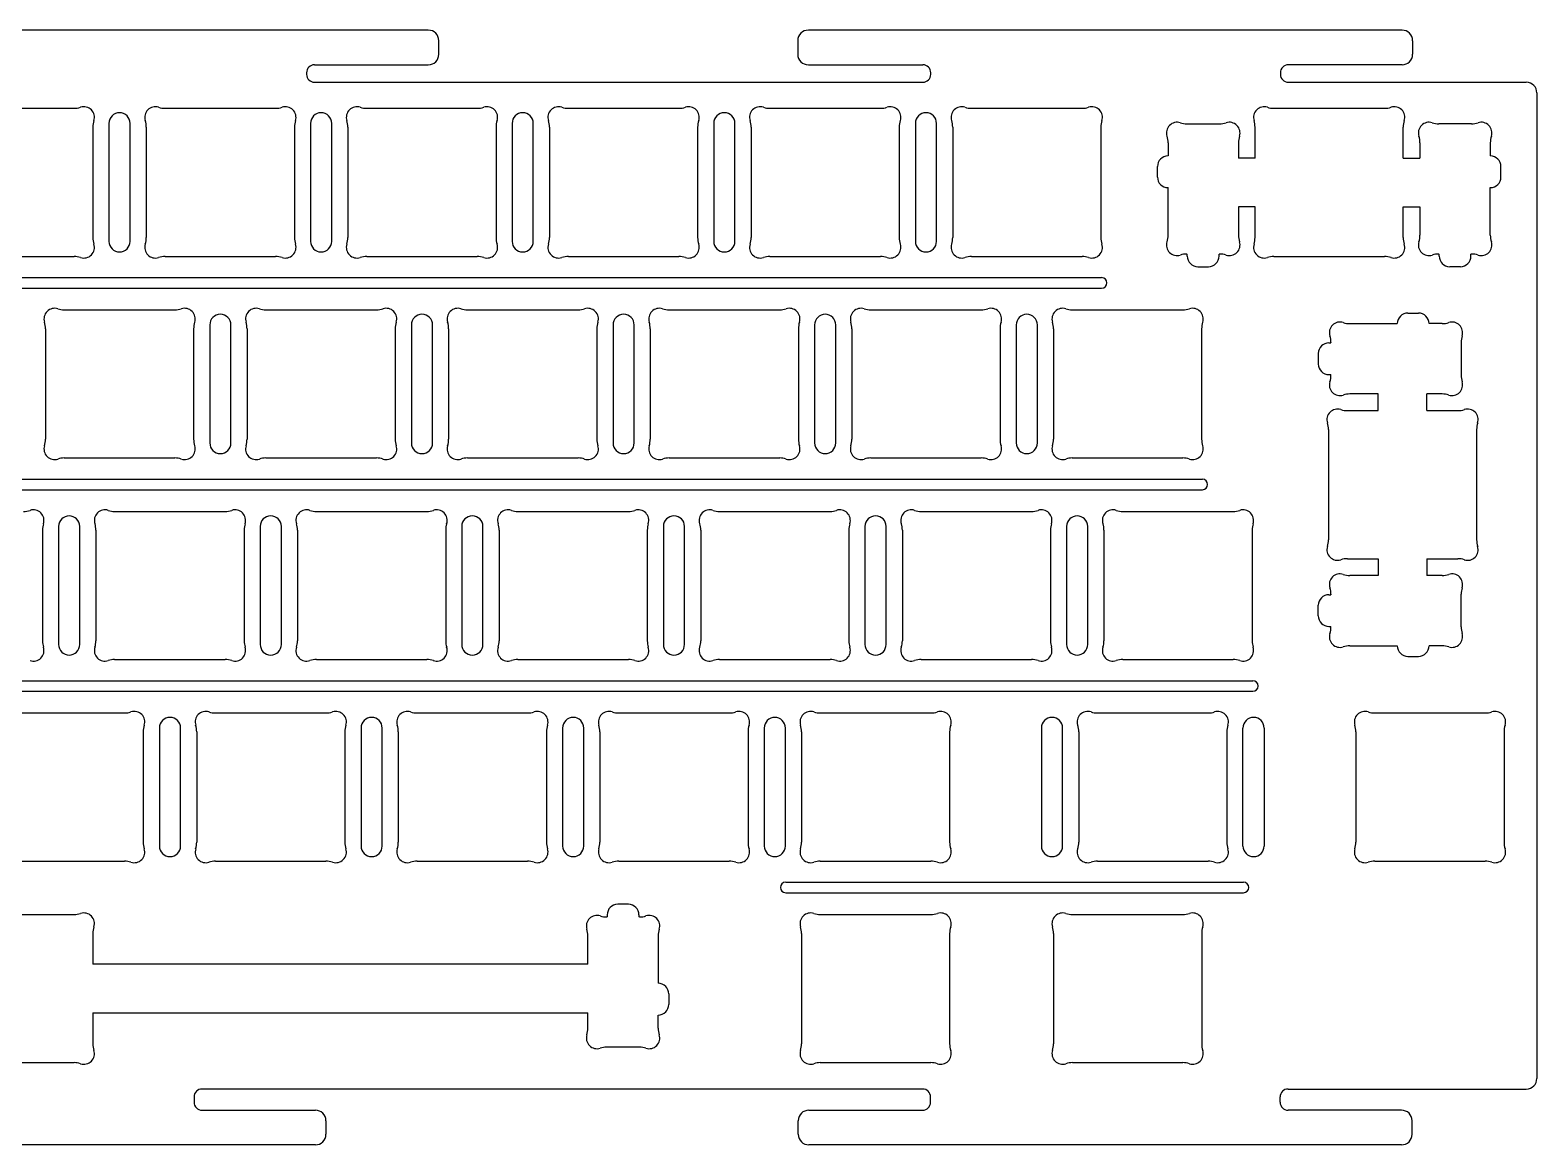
# Model space of a CAD drawing. Header units: millimetres. Extents: x 1875 to 2162, y 1940 to 2045.
# Drawn here: x 2019.7 to 2162.1, y 1939.7 to 2045 of the extents above; entities that cross this region are included whole.
import ezdxf

# ---------------------------------------------------------------- set-up
doc = ezdxf.new("R2010")
doc.units = ezdxf.units.MM

msp = doc.modelspace()

# ---------------------------------------------------------------- linework, layer by layer
for p, q in [((2057.31, 2045.02), (2001.28, 2045.02)), ((2149.33, 2045.02), (2093.23, 2045.02)), ((2058.31, 2042.74), (2058.31, 2044.02)), ((2092.23, 2044.02), (2092.23, 2042.74)), ((2150.33, 2044.02), (2150.33, 2042.74)), ((2046.56, 2041.74), (2057.31, 2041.74)), ((2093.23, 2041.74), (2104.05, 2041.74)), ((2149.33, 2041.74), (2138.58, 2041.74)), ((2045.81, 2040.99), (2045.81, 2040.84)), ((2104.8, 2040.84), (2104.8, 2040.99)), ((2137.83, 2040.99), (2137.83, 2040.84)), ((2046.56, 2040.09), (2104.05, 2040.09)), ((2138.58, 2040.09), (2161.07, 2040.09)), ((2162.07, 2039.09), (2162.07, 1945.94)), ((2013.4, 2037.63), (2023.84, 2037.63)), ((2032.45, 2037.63), (2042.89, 2037.63)), ((2051.5, 2037.63), (2061.94, 2037.63)), ((2070.55, 2037.63), (2080.99, 2037.63)), ((2089.6, 2037.63), (2100.04, 2037.63)), ((2108.65, 2037.63), (2119.09, 2037.63)), ((2137.22, 2037.63), (2147.67, 2037.63)), ((2027.14, 2036.21), (2027.14, 2025.05)), ((2029.14, 2025.05), (2029.14, 2036.21)), ((2046.19, 2036.21), (2046.19, 2025.05)), ((2048.19, 2025.05), (2048.19, 2036.21)), ((2065.24, 2036.21), (2065.24, 2025.05)), ((2067.24, 2025.05), (2067.24, 2036.21)), ((2084.29, 2036.21), (2084.29, 2025.05)), ((2086.29, 2025.05), (2086.29, 2036.21)), ((2103.34, 2036.21), (2103.34, 2025.05)), ((2105.34, 2025.05), (2105.34, 2036.21)), ((2129, 2036.16), (2132.09, 2036.16)), ((2155.89, 2036.16), (2152.8, 2036.16)), ((2025.62, 2035.85), (2025.62, 2025.41)), ((2030.67, 2035.85), (2030.67, 2025.41)), ((2044.67, 2035.85), (2044.67, 2025.41)), ((2049.72, 2035.85), (2049.72, 2025.41)), ((2063.72, 2035.85), (2063.72, 2025.41)), ((2068.77, 2035.85), (2068.77, 2025.41)), ((2082.77, 2035.85), (2082.77, 2025.41)), ((2087.82, 2035.85), (2087.82, 2025.41)), ((2101.82, 2035.85), (2101.82, 2025.41)), ((2106.87, 2035.85), (2106.87, 2025.41)), ((2120.87, 2035.85), (2120.87, 2025.41)), ((2135.44, 2032.93), (2135.44, 2035.85)), ((2149.44, 2032.93), (2149.44, 2035.85)), ((2127.22, 2034.38), (2127.22, 2033.13)), ((2133.87, 2034.38), (2133.87, 2032.93)), ((2151.02, 2034.38), (2151.02, 2032.93)), ((2157.67, 2034.38), (2157.67, 2033.13)), ((2126.22, 2031.13), (2126.22, 2032.13)), ((2135.44, 2032.93), (2133.87, 2032.93)), ((2149.44, 2032.93), (2151.02, 2032.93)), ((2158.67, 2031.13), (2158.67, 2032.13)), ((2127.22, 2025.64), (2127.22, 2030.13)), ((2157.67, 2025.64), (2157.67, 2030.13)), ((2135.44, 2028.33), (2133.87, 2028.33)), ((2133.87, 2028.33), (2133.87, 2025.64)), ((2135.44, 2025.41), (2135.44, 2028.33)), ((2149.44, 2025.41), (2149.44, 2028.33)), ((2149.44, 2028.33), (2151.02, 2028.33)), ((2151.02, 2028.33), (2151.02, 2025.64)), ((2013.4, 2023.63), (2023.84, 2023.63)), ((2032.45, 2023.63), (2042.89, 2023.63)), ((2051.5, 2023.63), (2061.94, 2023.63)), ((2070.55, 2023.63), (2080.99, 2023.63)), ((2089.6, 2023.63), (2100.04, 2023.63)), ((2108.65, 2023.63), (2119.09, 2023.63)), ((2129, 2023.86), (2129.04, 2023.86)), ((2129.04, 2023.66), (2129.04, 2023.86)), ((2132.09, 2023.86), (2132.04, 2023.86)), ((2132.04, 2023.66), (2132.04, 2023.86)), ((2137.22, 2023.63), (2147.67, 2023.63)), ((2152.8, 2023.86), (2152.84, 2023.86)), ((2152.84, 2023.66), (2152.84, 2023.86)), ((2155.84, 2023.66), (2155.84, 2023.86)), ((2155.89, 2023.86), (2155.84, 2023.86)), ((2130.04, 2022.66), (2131.04, 2022.66)), ((2154.84, 2022.66), (2153.84, 2022.66)), ((1897.94, 2021.63), (2120.94, 2021.63)), ((1897.94, 2020.63), (2120.94, 2020.63)), ((2022.92, 2018.58), (2033.36, 2018.58)), ((2041.97, 2018.58), (2052.42, 2018.58)), ((2061.02, 2018.58), (2071.47, 2018.58)), ((2080.07, 2018.58), (2090.52, 2018.58)), ((2099.12, 2018.58), (2109.57, 2018.58)), ((2118.17, 2018.58), (2128.62, 2018.58)), ((2149.88, 2018.28), (2150.88, 2018.28)), ((2021.14, 2016.8), (2021.14, 2006.36)), ((2035.14, 2016.8), (2035.14, 2006.36)), ((2036.67, 2017.16), (2036.67, 2006)), ((2038.67, 2006), (2038.67, 2017.16)), ((2040.19, 2016.8), (2040.19, 2006.36)), ((2054.19, 2016.8), (2054.19, 2006.36)), ((2055.72, 2017.16), (2055.72, 2006)), ((2057.72, 2006), (2057.72, 2017.16)), ((2059.24, 2016.8), (2059.24, 2006.36)), ((2073.24, 2016.8), (2073.24, 2006.36)), ((2074.77, 2017.16), (2074.77, 2006)), ((2076.77, 2006), (2076.77, 2017.16)), ((2078.29, 2016.8), (2078.29, 2006.36)), ((2092.29, 2016.8), (2092.29, 2006.36)), ((2093.82, 2017.16), (2093.82, 2006)), ((2095.82, 2006), (2095.82, 2017.16)), ((2097.34, 2016.8), (2097.34, 2006.36)), ((2111.34, 2016.8), (2111.34, 2006.36)), ((2112.87, 2017.16), (2112.87, 2006)), ((2114.87, 2006), (2114.87, 2017.16)), ((2116.39, 2016.8), (2116.39, 2006.36)), ((2130.39, 2016.8), (2130.39, 2006.36)), ((2144.39, 2017.28), (2148.88, 2017.28)), ((2153.13, 2017.28), (2151.88, 2017.28)), ((2142.41, 2015.46), (2142.61, 2015.46)), ((2142.61, 2015.5), (2142.61, 2015.46)), ((2154.91, 2015.5), (2154.91, 2012.41)), ((2141.41, 2014.46), (2141.41, 2013.46)), ((2142.41, 2012.46), (2142.61, 2012.46)), ((2142.61, 2012.41), (2142.61, 2012.46)), ((2147.08, 2010.63), (2144.39, 2010.63)), ((2147.08, 2009.06), (2147.08, 2010.63)), ((2153.13, 2010.63), (2151.68, 2010.63)), ((2151.68, 2009.06), (2151.68, 2010.63)), ((2144.16, 2009.06), (2147.08, 2009.06)), ((2151.68, 2009.06), (2154.6, 2009.06)), ((2142.38, 2007.28), (2142.38, 1996.83)), ((2156.38, 2007.28), (2156.38, 1996.83)), ((2022.92, 2004.58), (2033.36, 2004.58)), ((2041.97, 2004.58), (2052.42, 2004.58)), ((2061.02, 2004.58), (2071.47, 2004.58)), ((2080.07, 2004.58), (2090.52, 2004.58)), ((2099.12, 2004.58), (2109.57, 2004.58)), ((2118.17, 2004.58), (2128.62, 2004.58)), ((1907.46, 2002.58), (2130.46, 2002.58)), ((1907.46, 2001.58), (2130.46, 2001.58)), ((2027.68, 1999.53), (2038.13, 1999.53)), ((2046.74, 1999.53), (2057.18, 1999.53)), ((2065.79, 1999.53), (2076.23, 1999.53)), ((2084.84, 1999.53), (2095.28, 1999.53)), ((2103.89, 1999.53), (2114.33, 1999.53)), ((2122.94, 1999.53), (2133.38, 1999.53)), ((2020.86, 1997.75), (2020.86, 1987.31)), ((2022.38, 1998.11), (2022.38, 1986.95)), ((2024.38, 1986.95), (2024.38, 1998.11)), ((2025.91, 1997.75), (2025.91, 1987.31)), ((2039.91, 1997.75), (2039.91, 1987.31)), ((2041.43, 1998.11), (2041.43, 1986.95)), ((2043.43, 1986.95), (2043.43, 1998.11)), ((2044.96, 1997.75), (2044.96, 1987.31)), ((2058.96, 1997.75), (2058.96, 1987.31)), ((2060.48, 1998.11), (2060.48, 1986.95)), ((2062.48, 1986.95), (2062.48, 1998.11)), ((2064.01, 1997.75), (2064.01, 1987.31)), ((2078.01, 1997.75), (2078.01, 1987.31)), ((2079.53, 1998.11), (2079.53, 1986.95)), ((2081.53, 1986.95), (2081.53, 1998.11)), ((2083.06, 1997.75), (2083.06, 1987.31)), ((2097.06, 1997.75), (2097.06, 1987.31)), ((2098.58, 1998.11), (2098.58, 1986.95)), ((2100.58, 1986.95), (2100.58, 1998.11)), ((2102.11, 1997.75), (2102.11, 1987.31)), ((2116.11, 1997.75), (2116.11, 1987.31)), ((2117.63, 1998.11), (2117.63, 1986.95)), ((2119.63, 1986.95), (2119.63, 1998.11)), ((2121.16, 1997.75), (2121.16, 1987.31)), ((2135.16, 1997.75), (2135.16, 1987.31)), ((2144.16, 1995.06), (2147.08, 1995.06)), ((2147.08, 1995.06), (2147.08, 1993.48)), ((2151.68, 1995.06), (2154.6, 1995.06)), ((2151.68, 1995.06), (2151.68, 1993.48)), ((2147.08, 1993.48), (2144.39, 1993.48)), ((2153.13, 1993.48), (2151.68, 1993.48)), ((2141.41, 1989.66), (2141.41, 1990.66)), ((2142.41, 1991.66), (2142.61, 1991.66)), ((2142.61, 1991.7), (2142.61, 1991.66)), ((2154.91, 1988.61), (2154.91, 1991.7)), ((2142.41, 1988.66), (2142.61, 1988.66)), ((2142.61, 1988.61), (2142.61, 1988.66)), ((2144.39, 1986.83), (2148.88, 1986.83)), ((2153.13, 1986.83), (2151.88, 1986.83)), ((2027.68, 1985.53), (2038.13, 1985.53)), ((2046.74, 1985.53), (2057.18, 1985.53)), ((2065.79, 1985.53), (2076.23, 1985.53)), ((2084.84, 1985.53), (2095.28, 1985.53)), ((2103.89, 1985.53), (2114.33, 1985.53)), ((2122.94, 1985.53), (2133.38, 1985.53)), ((2149.88, 1985.83), (2150.88, 1985.83)), ((1912.23, 1983.53), (2135.23, 1983.53)), ((1912.23, 1982.53), (2135.23, 1982.53)), ((2018.16, 1980.48), (2028.6, 1980.48)), ((2037.21, 1980.48), (2047.65, 1980.48)), ((2056.26, 1980.48), (2066.7, 1980.48)), ((2075.31, 1980.48), (2085.75, 1980.48)), ((2094.36, 1980.48), (2104.8, 1980.48)), ((2120.56, 1980.48), (2131, 1980.48)), ((2146.75, 1980.48), (2157.19, 1980.48)), ((2031.91, 1979.06), (2031.91, 1967.9)), ((2033.91, 1967.9), (2033.91, 1979.06)), ((2050.96, 1979.06), (2050.96, 1967.9)), ((2052.96, 1967.9), (2052.96, 1979.06)), ((2070.01, 1979.06), (2070.01, 1967.9)), ((2072.01, 1967.9), (2072.01, 1979.06)), ((2089.06, 1979.06), (2089.06, 1967.9)), ((2091.06, 1967.9), (2091.06, 1979.06)), ((2115.25, 1979.06), (2115.25, 1967.9)), ((2117.25, 1967.9), (2117.25, 1979.06)), ((2134.3, 1967.9), (2134.3, 1979.06)), ((2136.3, 1979.06), (2136.3, 1967.9)), ((2030.38, 1978.7), (2030.38, 1968.26)), ((2035.43, 1978.7), (2035.43, 1968.26)), ((2049.43, 1978.7), (2049.43, 1968.26)), ((2054.48, 1978.7), (2054.48, 1968.26)), ((2068.48, 1978.7), (2068.48, 1968.26)), ((2073.53, 1978.7), (2073.53, 1968.26)), ((2087.53, 1978.7), (2087.53, 1968.26)), ((2092.58, 1978.7), (2092.58, 1968.26)), ((2106.58, 1978.7), (2106.58, 1968.26)), ((2118.78, 1978.7), (2118.78, 1968.26)), ((2132.78, 1978.7), (2132.78, 1968.26)), ((2144.97, 1978.7), (2144.97, 1968.26)), ((2158.97, 1978.7), (2158.97, 1968.26)), ((2018.16, 1966.48), (2028.6, 1966.48)), ((2037.21, 1966.48), (2047.65, 1966.48)), ((2056.26, 1966.48), (2066.7, 1966.48)), ((2075.31, 1966.48), (2085.75, 1966.48)), ((2094.36, 1966.48), (2104.8, 1966.48)), ((2120.56, 1966.48), (2131, 1966.48)), ((2146.75, 1966.48), (2157.19, 1966.48)), ((2091.09, 1964.49), (2134.35, 1964.49)), ((2091.09, 1963.49), (2134.35, 1963.49)), ((2076.22, 1962.4), (2075.22, 1962.4)), ((2013.4, 1961.43), (2023.84, 1961.43)), ((2074.17, 1961.2), (2074.22, 1961.2)), ((2074.22, 1961.4), (2074.22, 1961.2)), ((2077.22, 1961.4), (2077.22, 1961.2)), ((2077.27, 1961.2), (2077.22, 1961.2)), ((2094.36, 1961.43), (2104.8, 1961.43)), ((2118.18, 1961.43), (2128.62, 1961.43)), ((2025.62, 1959.65), (2025.62, 1956.73)), ((2072.39, 1956.73), (2072.39, 1959.42)), ((2079.04, 1959.42), (2079.04, 1954.93)), ((2092.58, 1959.65), (2092.58, 1949.21)), ((2106.58, 1959.65), (2106.58, 1949.21)), ((2116.4, 1959.65), (2116.4, 1949.21)), ((2130.4, 1959.65), (2130.4, 1949.21)), ((2080.04, 1953.93), (2080.04, 1952.93)), ((2025.62, 1952.13), (2025.62, 1949.21)), ((2072.39, 1950.68), (2072.39, 1952.13)), ((2079.04, 1950.68), (2079.04, 1951.93)), ((2077.27, 1948.9), (2074.17, 1948.9)), ((2013.4, 1947.43), (2023.84, 1947.43)), ((2094.36, 1947.43), (2104.8, 1947.43)), ((2118.18, 1947.43), (2128.62, 1947.43)), ((2104.03, 1944.94), (2035.93, 1944.94)), ((2138.56, 1944.94), (2161.07, 1944.94)), ((2035.18, 1944.19), (2035.18, 1943.69)), ((2104.78, 1943.69), (2104.78, 1944.19)), ((2137.81, 1943.69), (2137.81, 1944.19)), ((2035.93, 1942.94), (2046.65, 1942.94)), ((2093.28, 1942.94), (2104.03, 1942.94)), ((2149.28, 1942.94), (2138.56, 1942.94)), ((2047.65, 1941.94), (2047.65, 1940.66)), ((2092.28, 1940.66), (2092.28, 1941.94)), ((2150.28, 1940.66), (2150.28, 1941.94)), ((2046.65, 1939.66), (1990.65, 1939.66)), ((2149.28, 1939.66), (2093.28, 1939.66))]:
    msp.add_line(p, q)
at = {"color": 0}
for p, q in [((2072.39, 1956.73), (2025.62, 1956.73)), ((2025.62, 1952.13), (2072.39, 1952.13))]:
    msp.add_line(p, q, dxfattribs=at)
for centre, radius, start, end in [((2057.31, 2044.02), 1, 0, 90), ((2093.23, 2044.02), 1, 90, 180), ((2149.33, 2044.02), 1, 0, 90), ((2046.56, 2040.99), 0.75, 90, 180), ((2057.31, 2042.74), 1, 270, 0), ((2093.23, 2042.74), 1, 180, 270), ((2104.05, 2040.99), 0.75, 0, 90), ((2138.58, 2040.99), 0.75, 90, 180), ((2149.33, 2042.74), 1, 270, 0), ((2046.56, 2040.84), 0.75, 180, 270), ((2104.05, 2040.84), 0.75, 270, 0), ((2138.58, 2040.84), 0.75, 180, 270), ((2161.07, 2039.09), 1, 0, 90), ((2023.84, 2039.63), 2, 270, 287.9763), ((2024.77, 2036.78), 1, 342.0237, 107.9763), ((2031.52, 2036.78), 1, 72.0237, 197.9763), ((2032.45, 2039.63), 2, 252.0237, 270), ((2042.89, 2039.63), 2, 270, 287.9763), ((2043.82, 2036.78), 1, 342.0237, 107.9763), ((2050.57, 2036.78), 1, 72.0237, 197.9763), ((2051.5, 2039.63), 2, 252.0237, 270), ((2061.94, 2039.63), 2, 270, 287.9763), ((2062.87, 2036.78), 1, 342.0237, 107.9763), ((2069.62, 2036.78), 1, 72.0237, 197.9763), ((2070.55, 2039.63), 2, 252.0237, 270), ((2080.99, 2039.63), 2, 270, 287.9763), ((2081.92, 2036.78), 1, 342.0237, 107.9763), ((2088.67, 2036.78), 1, 72.0237, 197.9763), ((2089.6, 2039.63), 2, 252.0237, 270), ((2100.04, 2039.63), 2, 270, 287.9763), ((2100.97, 2036.78), 1, 342.0237, 107.9763), ((2107.72, 2036.78), 1, 72.0237, 197.9763), ((2108.65, 2039.63), 2, 252.0237, 270), ((2119.09, 2039.63), 2, 270, 287.9763), ((2120.02, 2036.78), 1, 342.0237, 107.9763), ((2136.3, 2036.78), 1, 72.0237, 197.9763), ((2137.22, 2039.63), 2, 252.0237, 270), ((2147.67, 2039.63), 2, 270, 287.9763), ((2148.59, 2036.78), 1, 342.0237, 107.9763), ((2027.62, 2035.85), 2, 162.0237, 180), ((2028.14, 2036.21), 1, 0, 180), ((2028.67, 2035.85), 2, 0, 17.9763), ((2046.67, 2035.85), 2, 162.0237, 180), ((2047.19, 2036.21), 1, 0, 180), ((2047.72, 2035.85), 2, 0, 17.9763), ((2065.72, 2035.85), 2, 162.0237, 180), ((2066.24, 2036.21), 1, 0, 180), ((2066.77, 2035.85), 2, 0, 17.9763), ((2084.77, 2035.85), 2, 162.0237, 180), ((2085.29, 2036.21), 1, 0, 180), ((2085.82, 2035.85), 2, 0, 17.9763), ((2103.82, 2035.85), 2, 162.0237, 180), ((2104.34, 2036.21), 1, 0, 180), ((2104.87, 2035.85), 2, 0, 17.9763), ((2122.87, 2035.85), 2, 162.0237, 180), ((2128.07, 2035.31), 1, 72.0237, 197.9763), ((2129, 2038.16), 2, 252.0237, 270), ((2132.09, 2038.16), 2, 270, 287.9763), ((2133.02, 2035.31), 1, 342.0237, 107.9763), ((2133.44, 2035.85), 2, 0, 17.9763), ((2151.44, 2035.85), 2, 162.0237, 180), ((2151.87, 2035.31), 1, 72.0237, 197.9763), ((2152.8, 2038.16), 2, 252.0237, 270), ((2155.89, 2038.16), 2, 270, 287.9763), ((2156.82, 2035.31), 1, 342.0237, 107.9763), ((2125.22, 2034.38), 2, 0, 17.9763), ((2135.87, 2034.38), 2, 162.0237, 180), ((2149.02, 2034.38), 2, 0, 17.9763), ((2159.67, 2034.38), 2, 162.0237, 180), ((2127.22, 2032.13), 1, 90, 180), ((2157.67, 2032.13), 1, 0, 90), ((2127.22, 2031.13), 1, 180, 270), ((2157.67, 2031.13), 1, 270, 0), ((2024.77, 2024.48), 1, 252.0237, 17.9763), ((2027.62, 2025.41), 2, 180, 197.9763), ((2028.14, 2025.05), 1, 180, 360), ((2031.52, 2024.48), 1, 162.0237, 287.9763), ((2028.67, 2025.41), 2, 342.0237, 0), ((2043.82, 2024.48), 1, 252.0237, 17.9763), ((2046.67, 2025.41), 2, 180, 197.9763), ((2047.19, 2025.05), 1, 180, 360), ((2050.57, 2024.48), 1, 162.0237, 287.9763), ((2047.72, 2025.41), 2, 342.0237, 0), ((2062.87, 2024.48), 1, 252.0237, 17.9763), ((2065.72, 2025.41), 2, 180, 197.9763), ((2066.24, 2025.05), 1, 180, 360), ((2069.62, 2024.48), 1, 162.0237, 287.9763), ((2066.77, 2025.41), 2, 342.0237, 0), ((2081.92, 2024.48), 1, 252.0237, 17.9763), ((2084.77, 2025.41), 2, 180, 197.9763), ((2085.29, 2025.05), 1, 180, 360), ((2088.67, 2024.48), 1, 162.0237, 287.9763), ((2085.82, 2025.41), 2, 342.0237, 0), ((2100.97, 2024.48), 1, 252.0237, 17.9763), ((2103.82, 2025.41), 2, 180, 197.9763), ((2104.34, 2025.05), 1, 180, 360), ((2107.72, 2024.48), 1, 162.0237, 287.9763), ((2104.87, 2025.41), 2, 342.0237, 0), ((2120.02, 2024.48), 1, 252.0237, 17.9763), ((2122.87, 2025.41), 2, 180, 197.9763), ((2128.07, 2024.71), 1, 162.0237, 287.9763), ((2125.22, 2025.64), 2, 342.0237, 0), ((2133.02, 2024.71), 1, 252.0237, 17.9763), ((2135.87, 2025.64), 2, 180, 197.9763), ((2136.3, 2024.48), 1, 162.0237, 287.9763), ((2133.44, 2025.41), 2, 342.0237, 0), ((2148.59, 2024.48), 1, 252.0237, 17.9763), ((2151.44, 2025.41), 2, 180, 197.9763), ((2151.87, 2024.71), 1, 162.0237, 287.9763), ((2149.02, 2025.64), 2, 342.0237, 0), ((2156.82, 2024.71), 1, 252.0237, 17.9763), ((2159.67, 2025.64), 2, 180, 197.9763), ((2023.84, 2021.63), 2, 72.0237, 90), ((2032.45, 2021.63), 2, 90, 107.9763), ((2042.89, 2021.63), 2, 72.0237, 90), ((2051.5, 2021.63), 2, 90, 107.9763), ((2061.94, 2021.63), 2, 72.0237, 90), ((2070.55, 2021.63), 2, 90, 107.9763), ((2080.99, 2021.63), 2, 72.0237, 90), ((2089.6, 2021.63), 2, 90, 107.9763), ((2100.04, 2021.63), 2, 72.0237, 90), ((2108.65, 2021.63), 2, 90, 107.9763), ((2119.09, 2021.63), 2, 72.0237, 90), ((2129, 2021.86), 2, 90, 107.9763), ((2130.04, 2023.66), 1, 180, 270), ((2131.04, 2023.66), 1, 270, 0), ((2132.09, 2021.86), 2, 72.0237, 90), ((2137.22, 2021.63), 2, 90, 107.9763), ((2147.67, 2021.63), 2, 72.0237, 90), ((2152.8, 2021.86), 2, 90, 107.9763), ((2153.84, 2023.66), 1, 180, 270), ((2154.84, 2023.66), 1, 270, 0), ((2155.89, 2021.86), 2, 72.0237, 90), ((2120.94, 2021.13), 0.5, 270, 90), ((2022, 2017.73), 1, 72.0237, 197.9763), ((2022.92, 2020.58), 2, 252.0237, 270), ((2033.36, 2020.58), 2, 270, 287.9763), ((2034.29, 2017.73), 1, 342.0237, 107.9763), ((2037.67, 2017.16), 1, 0, 180), ((2041.05, 2017.73), 1, 72.0237, 197.9763), ((2041.97, 2020.58), 2, 252.0237, 270), ((2052.42, 2020.58), 2, 270, 287.9763), ((2053.34, 2017.73), 1, 342.0237, 107.9763), ((2056.72, 2017.16), 1, 0, 180), ((2060.1, 2017.73), 1, 72.0237, 197.9763), ((2061.02, 2020.58), 2, 252.0237, 270), ((2071.47, 2020.58), 2, 270, 287.9763), ((2072.39, 2017.73), 1, 342.0237, 107.9763), ((2075.77, 2017.16), 1, 0, 180), ((2079.15, 2017.73), 1, 72.0237, 197.9763), ((2080.07, 2020.58), 2, 252.0237, 270), ((2090.52, 2020.58), 2, 270, 287.9763), ((2091.44, 2017.73), 1, 342.0237, 107.9763), ((2094.82, 2017.16), 1, 0, 180), ((2098.2, 2017.73), 1, 72.0237, 197.9763), ((2099.12, 2020.58), 2, 252.0237, 270), ((2109.57, 2020.58), 2, 270, 287.9763), ((2110.49, 2017.73), 1, 342.0237, 107.9763), ((2113.87, 2017.16), 1, 0, 180), ((2117.25, 2017.73), 1, 72.0237, 197.9763), ((2118.17, 2020.58), 2, 252.0237, 270), ((2128.62, 2020.58), 2, 270, 287.9763), ((2129.54, 2017.73), 1, 342.0237, 107.9763), ((2149.88, 2017.28), 1, 90, 180), ((2150.88, 2017.28), 1, 0, 90), ((2019.14, 2016.8), 2, 0, 17.9763), ((2037.14, 2016.8), 2, 162.0237, 180), ((2038.19, 2016.8), 2, 0, 17.9763), ((2056.19, 2016.8), 2, 162.0237, 180), ((2057.24, 2016.8), 2, 0, 17.9763), ((2075.24, 2016.8), 2, 162.0237, 180), ((2076.29, 2016.8), 2, 0, 17.9763), ((2094.29, 2016.8), 2, 162.0237, 180), ((2095.34, 2016.8), 2, 0, 17.9763), ((2113.34, 2016.8), 2, 162.0237, 180), ((2114.39, 2016.8), 2, 0, 17.9763), ((2132.39, 2016.8), 2, 162.0237, 180), ((2143.46, 2016.43), 1, 72.0237, 197.9763), ((2140.61, 2015.5), 2, 0, 17.9763), ((2144.39, 2019.28), 2, 252.0237, 270), ((2153.13, 2019.28), 2, 270, 287.9763), ((2154.05, 2016.43), 1, 342.0237, 107.9763), ((2156.91, 2015.5), 2, 162.0237, 180), ((2142.41, 2014.46), 1, 90, 180), ((2142.41, 2013.46), 1, 180, 270), ((2143.46, 2011.48), 1, 162.0237, 287.9763), ((2140.61, 2012.41), 2, 342.0237, 0), ((2154.05, 2011.48), 1, 252.0237, 17.9763), ((2156.91, 2012.41), 2, 180, 197.9763), ((2144.39, 2008.63), 2, 90, 107.9763), ((2153.13, 2008.63), 2, 72.0237, 90), ((2143.23, 2008.2), 1, 72.0237, 197.9763), ((2144.16, 2011.06), 2, 252.0237, 270), ((2154.6, 2011.06), 2, 270, 287.9763), ((2155.52, 2008.2), 1, 342.0237, 107.9763), ((2140.38, 2007.28), 2, 0, 17.9763), ((2158.38, 2007.28), 2, 162.0237, 180), ((2019.14, 2006.36), 2, 342.0237, 0), ((2037.14, 2006.36), 2, 180, 197.9763), ((2038.19, 2006.36), 2, 342.0237, 0), ((2056.19, 2006.36), 2, 180, 197.9763), ((2057.24, 2006.36), 2, 342.0237, 0), ((2075.24, 2006.36), 2, 180, 197.9763), ((2076.29, 2006.36), 2, 342.0237, 0), ((2094.29, 2006.36), 2, 180, 197.9763), ((2095.34, 2006.36), 2, 342.0237, 0), ((2113.34, 2006.36), 2, 180, 197.9763), ((2114.39, 2006.36), 2, 342.0237, 0), ((2132.39, 2006.36), 2, 180, 197.9763), ((2022, 2005.43), 1, 162.0237, 287.9763), ((2034.29, 2005.43), 1, 252.0237, 17.9763), ((2037.67, 2006), 1, 180, 360), ((2041.05, 2005.43), 1, 162.0237, 287.9763), ((2053.34, 2005.43), 1, 252.0237, 17.9763), ((2056.72, 2006), 1, 180, 360), ((2060.1, 2005.43), 1, 162.0237, 287.9763), ((2072.39, 2005.43), 1, 252.0237, 17.9763), ((2075.77, 2006), 1, 180, 360), ((2079.15, 2005.43), 1, 162.0237, 287.9763), ((2091.44, 2005.43), 1, 252.0237, 17.9763), ((2094.82, 2006), 1, 180, 360), ((2098.2, 2005.43), 1, 162.0237, 287.9763), ((2110.49, 2005.43), 1, 252.0237, 17.9763), ((2113.87, 2006), 1, 180, 360), ((2117.25, 2005.43), 1, 162.0237, 287.9763), ((2129.54, 2005.43), 1, 252.0237, 17.9763), ((2022.92, 2002.58), 2, 90, 107.9763), ((2033.36, 2002.58), 2, 72.0237, 90), ((2041.97, 2002.58), 2, 90, 107.9763), ((2052.42, 2002.58), 2, 72.0237, 90), ((2061.02, 2002.58), 2, 90, 107.9763), ((2071.47, 2002.58), 2, 72.0237, 90), ((2080.07, 2002.58), 2, 90, 107.9763), ((2090.52, 2002.58), 2, 72.0237, 90), ((2099.12, 2002.58), 2, 90, 107.9763), ((2109.57, 2002.58), 2, 72.0237, 90), ((2118.17, 2002.58), 2, 90, 107.9763), ((2128.62, 2002.58), 2, 72.0237, 90), ((2130.46, 2002.08), 0.5, 270, 90), ((2019.08, 2001.53), 2, 270, 287.9763), ((2020, 1998.68), 1, 342.0237, 107.9763), ((2023.38, 1998.11), 1, 0, 180), ((2026.76, 1998.68), 1, 72.0237, 197.9763), ((2027.68, 2001.53), 2, 252.0237, 270), ((2038.13, 2001.53), 2, 270, 287.9763), ((2039.05, 1998.68), 1, 342.0237, 107.9763), ((2042.43, 1998.11), 1, 0, 180), ((2045.81, 1998.68), 1, 72.0237, 197.9763), ((2046.74, 2001.53), 2, 252.0237, 270), ((2057.18, 2001.53), 2, 270, 287.9763), ((2058.1, 1998.68), 1, 342.0237, 107.9763), ((2061.48, 1998.11), 1, 0, 180), ((2064.86, 1998.68), 1, 72.0237, 197.9763), ((2065.79, 2001.53), 2, 252.0237, 270), ((2076.23, 2001.53), 2, 270, 287.9763), ((2077.15, 1998.68), 1, 342.0237, 107.9763), ((2080.53, 1998.11), 1, 0, 180), ((2083.91, 1998.68), 1, 72.0237, 197.9763), ((2084.84, 2001.53), 2, 252.0237, 270), ((2095.28, 2001.53), 2, 270, 287.9763), ((2096.2, 1998.68), 1, 342.0237, 107.9763), ((2099.58, 1998.11), 1, 0, 180), ((2102.96, 1998.68), 1, 72.0237, 197.9763), ((2103.89, 2001.53), 2, 252.0237, 270), ((2114.33, 2001.53), 2, 270, 287.9763), ((2115.25, 1998.68), 1, 342.0237, 107.9763), ((2118.63, 1998.11), 1, 0, 180), ((2122.01, 1998.68), 1, 72.0237, 197.9763), ((2122.94, 2001.53), 2, 252.0237, 270), ((2133.38, 2001.53), 2, 270, 287.9763), ((2134.3, 1998.68), 1, 342.0237, 107.9763), ((2022.86, 1997.75), 2, 162.0237, 180), ((2023.91, 1997.75), 2, 0, 17.9763), ((2041.91, 1997.75), 2, 162.0237, 180), ((2042.96, 1997.75), 2, 0, 17.9763), ((2060.96, 1997.75), 2, 162.0237, 180), ((2062.01, 1997.75), 2, 0, 17.9763), ((2080.01, 1997.75), 2, 162.0237, 180), ((2081.06, 1997.75), 2, 0, 17.9763), ((2099.06, 1997.75), 2, 162.0237, 180), ((2100.11, 1997.75), 2, 0, 17.9763), ((2118.11, 1997.75), 2, 162.0237, 180), ((2119.16, 1997.75), 2, 0, 17.9763), ((2137.16, 1997.75), 2, 162.0237, 180), ((2143.23, 1995.91), 1, 162.0237, 287.9763), ((2140.38, 1996.83), 2, 342.0237, 0), ((2155.52, 1995.91), 1, 252.0237, 17.9763), ((2158.38, 1996.83), 2, 180, 197.9763), ((2144.16, 1993.06), 2, 90, 107.9763), ((2154.6, 1993.06), 2, 72.0237, 90), ((2143.46, 1992.63), 1, 72.0237, 197.9763), ((2144.39, 1995.48), 2, 252.0237, 270), ((2153.13, 1995.48), 2, 270, 287.9763), ((2154.05, 1992.63), 1, 342.0237, 107.9763), ((2140.61, 1991.7), 2, 0, 17.9763), ((2156.91, 1991.7), 2, 162.0237, 180), ((2142.41, 1990.66), 1, 90, 180), ((2142.41, 1989.66), 1, 180, 270), ((2143.46, 1987.68), 1, 162.0237, 287.9763), ((2140.61, 1988.61), 2, 342.0237, 0), ((2154.05, 1987.68), 1, 252.0237, 17.9763), ((2156.91, 1988.61), 2, 180, 197.9763), ((2020, 1986.38), 1, 252.0237, 17.9763), ((2022.86, 1987.31), 2, 180, 197.9763), ((2023.38, 1986.95), 1, 180, 360), ((2026.76, 1986.38), 1, 162.0237, 287.9763), ((2023.91, 1987.31), 2, 342.0237, 0), ((2039.05, 1986.38), 1, 252.0237, 17.9763), ((2041.91, 1987.31), 2, 180, 197.9763), ((2042.43, 1986.95), 1, 180, 360), ((2045.81, 1986.38), 1, 162.0237, 287.9763), ((2042.96, 1987.31), 2, 342.0237, 0), ((2058.1, 1986.38), 1, 252.0237, 17.9763), ((2060.96, 1987.31), 2, 180, 197.9763), ((2061.48, 1986.95), 1, 180, 360), ((2064.86, 1986.38), 1, 162.0237, 287.9763), ((2062.01, 1987.31), 2, 342.0237, 0), ((2077.15, 1986.38), 1, 252.0237, 17.9763), ((2080.01, 1987.31), 2, 180, 197.9763), ((2080.53, 1986.95), 1, 180, 360), ((2083.91, 1986.38), 1, 162.0237, 287.9763), ((2081.06, 1987.31), 2, 342.0237, 0), ((2096.2, 1986.38), 1, 252.0237, 17.9763), ((2099.06, 1987.31), 2, 180, 197.9763), ((2099.58, 1986.95), 1, 180, 360), ((2102.96, 1986.38), 1, 162.0237, 287.9763), ((2100.11, 1987.31), 2, 342.0237, 0), ((2115.25, 1986.38), 1, 252.0237, 17.9763), ((2118.11, 1987.31), 2, 180, 197.9763), ((2118.63, 1986.95), 1, 180, 360), ((2122.01, 1986.38), 1, 162.0237, 287.9763), ((2119.16, 1987.31), 2, 342.0237, 0), ((2134.3, 1986.38), 1, 252.0237, 17.9763), ((2137.16, 1987.31), 2, 180, 197.9763), ((2144.39, 1984.83), 2, 90, 107.9763), ((2149.88, 1986.83), 1, 180, 270), ((2150.88, 1986.83), 1, 270, 0), ((2153.13, 1984.83), 2, 72.0237, 90), ((2027.68, 1983.53), 2, 90, 107.9763), ((2038.13, 1983.53), 2, 72.0237, 90), ((2046.74, 1983.53), 2, 90, 107.9763), ((2057.18, 1983.53), 2, 72.0237, 90), ((2065.79, 1983.53), 2, 90, 107.9763), ((2076.23, 1983.53), 2, 72.0237, 90), ((2084.84, 1983.53), 2, 90, 107.9763), ((2095.28, 1983.53), 2, 72.0237, 90), ((2103.89, 1983.53), 2, 90, 107.9763), ((2114.33, 1983.53), 2, 72.0237, 90), ((2122.94, 1983.53), 2, 90, 107.9763), ((2133.38, 1983.53), 2, 72.0237, 90), ((2135.23, 1983.03), 0.5, 270, 90), ((2028.6, 1982.48), 2, 270, 287.9763), ((2029.53, 1979.63), 1, 342.0237, 107.9763), ((2036.29, 1979.63), 1, 72.0237, 197.9763), ((2037.21, 1982.48), 2, 252.0237, 270), ((2047.65, 1982.48), 2, 270, 287.9763), ((2048.58, 1979.63), 1, 342.0237, 107.9763), ((2055.34, 1979.63), 1, 72.0237, 197.9763), ((2056.26, 1982.48), 2, 252.0237, 270), ((2066.7, 1982.48), 2, 270, 287.9763), ((2067.63, 1979.63), 1, 342.0237, 107.9763), ((2074.39, 1979.63), 1, 72.0237, 197.9763), ((2075.31, 1982.48), 2, 252.0237, 270), ((2085.75, 1982.48), 2, 270, 287.9763), ((2086.68, 1979.63), 1, 342.0237, 107.9763), ((2093.44, 1979.63), 1, 72.0237, 197.9763), ((2094.36, 1982.48), 2, 252.0237, 270), ((2104.8, 1982.48), 2, 270, 287.9763), ((2105.73, 1979.63), 1, 342.0237, 107.9763), ((2119.63, 1979.63), 1, 72.0237, 197.9763), ((2120.56, 1982.48), 2, 252.0237, 270), ((2131, 1982.48), 2, 270, 287.9763), ((2131.92, 1979.63), 1, 342.0237, 107.9763), ((2145.82, 1979.63), 1, 72.0237, 197.9763), ((2146.75, 1982.48), 2, 252.0237, 270), ((2157.19, 1982.48), 2, 270, 287.9763), ((2158.12, 1979.63), 1, 342.0237, 107.9763), ((2032.38, 1978.7), 2, 162.0237, 180), ((2032.91, 1979.06), 1, 0, 180), ((2033.43, 1978.7), 2, 0, 17.9763), ((2051.43, 1978.7), 2, 162.0237, 180), ((2051.96, 1979.06), 1, 0, 180), ((2052.48, 1978.7), 2, 0, 17.9763), ((2070.48, 1978.7), 2, 162.0237, 180), ((2071.01, 1979.06), 1, 0, 180), ((2071.53, 1978.7), 2, 0, 17.9763), ((2089.53, 1978.7), 2, 162.0237, 180), ((2090.06, 1979.06), 1, 0, 180), ((2090.58, 1978.7), 2, 0, 17.9763), ((2108.58, 1978.7), 2, 162.0237, 180), ((2116.25, 1979.06), 1, 0, 180), ((2116.78, 1978.7), 2, 0, 17.9763), ((2134.78, 1978.7), 2, 162.0237, 180), ((2135.3, 1979.06), 1, 0, 180), ((2142.97, 1978.7), 2, 0, 17.9763), ((2160.97, 1978.7), 2, 162.0237, 180), ((2029.53, 1967.33), 1, 252.0237, 17.9763), ((2032.38, 1968.26), 2, 180, 197.9763), ((2032.91, 1967.9), 1, 180, 360), ((2036.29, 1967.33), 1, 162.0237, 287.9763), ((2033.43, 1968.26), 2, 342.0237, 0), ((2048.58, 1967.33), 1, 252.0237, 17.9763), ((2051.43, 1968.26), 2, 180, 197.9763), ((2051.96, 1967.9), 1, 180, 360), ((2055.34, 1967.33), 1, 162.0237, 287.9763), ((2052.48, 1968.26), 2, 342.0237, 0), ((2067.63, 1967.33), 1, 252.0237, 17.9763), ((2070.48, 1968.26), 2, 180, 197.9763), ((2071.01, 1967.9), 1, 180, 360), ((2074.39, 1967.33), 1, 162.0237, 287.9763), ((2071.53, 1968.26), 2, 342.0237, 0), ((2086.68, 1967.33), 1, 252.0237, 17.9763), ((2089.53, 1968.26), 2, 180, 197.9763), ((2090.06, 1967.9), 1, 180, 360), ((2093.44, 1967.33), 1, 162.0237, 287.9763), ((2090.58, 1968.26), 2, 342.0237, 0), ((2105.73, 1967.33), 1, 252.0237, 17.9763), ((2108.58, 1968.26), 2, 180, 197.9763), ((2116.25, 1967.9), 1, 180, 360), ((2119.63, 1967.33), 1, 162.0237, 287.9763), ((2116.78, 1968.26), 2, 342.0237, 0), ((2131.92, 1967.33), 1, 252.0237, 17.9763), ((2134.78, 1968.26), 2, 180, 197.9763), ((2135.3, 1967.9), 1, 180, 360), ((2145.82, 1967.33), 1, 162.0237, 287.9763), ((2142.97, 1968.26), 2, 342.0237, 0), ((2158.12, 1967.33), 1, 252.0237, 17.9763), ((2160.97, 1968.26), 2, 180, 197.9763), ((2028.6, 1964.48), 2, 72.0237, 90), ((2037.21, 1964.48), 2, 90, 107.9763), ((2047.65, 1964.48), 2, 72.0237, 90), ((2056.26, 1964.48), 2, 90, 107.9763), ((2066.7, 1964.48), 2, 72.0237, 90), ((2075.31, 1964.48), 2, 90, 107.9763), ((2085.75, 1964.48), 2, 72.0237, 90), ((2094.36, 1964.48), 2, 90, 107.9763), ((2104.8, 1964.48), 2, 72.0237, 90), ((2120.56, 1964.48), 2, 90, 107.9763), ((2131, 1964.48), 2, 72.0237, 90), ((2146.75, 1964.48), 2, 90, 107.9763), ((2157.19, 1964.48), 2, 72.0237, 90), ((2134.35, 1963.99), 0.5, 270, 90), ((2075.22, 1961.4), 1, 90, 180), ((2076.22, 1961.4), 1, 0, 90), ((2023.84, 1963.43), 2, 270, 287.9763), ((2024.77, 1960.58), 1, 342.0237, 107.9763), ((2073.25, 1960.35), 1, 72.0237, 197.9763), ((2074.17, 1963.2), 2, 252.0237, 270), ((2077.27, 1963.2), 2, 270, 287.9763), ((2078.19, 1960.35), 1, 342.0237, 107.9763), ((2093.44, 1960.58), 1, 72.0237, 197.9763), ((2094.36, 1963.43), 2, 252.0237, 270), ((2104.8, 1963.43), 2, 270, 287.9763), ((2105.73, 1960.58), 1, 342.0237, 107.9763), ((2117.25, 1960.58), 1, 72.0237, 197.9763), ((2118.18, 1963.43), 2, 252.0237, 270), ((2128.62, 1963.43), 2, 270, 287.9763), ((2129.54, 1960.58), 1, 342.0237, 107.9763), ((2027.62, 1959.65), 2, 162.0237, 180), ((2070.39, 1959.42), 2, 0, 17.9763), ((2081.04, 1959.42), 2, 162.0237, 180), ((2090.58, 1959.65), 2, 0, 17.9763), ((2108.58, 1959.65), 2, 162.0237, 180), ((2114.4, 1959.65), 2, 0, 17.9763), ((2132.4, 1959.65), 2, 162.0237, 180), ((2079.04, 1953.93), 1, 0, 90), ((2079.04, 1952.93), 1, 270, 0), ((2070.39, 1950.68), 2, 342.0237, 0), ((2081.04, 1950.68), 2, 180, 197.9763), ((2027.62, 1949.21), 2, 180, 197.9763), ((2073.25, 1949.75), 1, 162.0237, 287.9763), ((2078.19, 1949.75), 1, 252.0237, 17.9763), ((2090.58, 1949.21), 2, 342.0237, 0), ((2108.58, 1949.21), 2, 180, 197.9763), ((2114.4, 1949.21), 2, 342.0237, 0), ((2132.4, 1949.21), 2, 180, 197.9763), ((2024.77, 1948.28), 1, 252.0237, 17.9763), ((2074.17, 1946.9), 2, 90, 107.9763), ((2077.27, 1946.9), 2, 72.0237, 90), ((2093.44, 1948.28), 1, 162.0237, 287.9763), ((2105.73, 1948.28), 1, 252.0237, 17.9763), ((2117.25, 1948.28), 1, 162.0237, 287.9763), ((2129.54, 1948.28), 1, 252.0237, 17.9763), ((2023.84, 1945.43), 2, 72.0237, 90), ((2094.36, 1945.43), 2, 90, 107.9763), ((2104.8, 1945.43), 2, 72.0237, 90), ((2118.18, 1945.43), 2, 90, 107.9763), ((2128.62, 1945.43), 2, 72.0237, 90), ((2035.93, 1944.19), 0.75, 90, 180), ((2104.03, 1944.19), 0.75, 0, 90), ((2138.56, 1944.19), 0.75, 90, 180), ((2161.07, 1945.94), 1, 270, 0), ((2035.93, 1943.69), 0.75, 180, 270), ((2104.03, 1943.69), 0.75, 270, 0), ((2138.56, 1943.69), 0.75, 180, 270), ((2046.65, 1941.94), 1, 0, 90), ((2093.28, 1941.94), 1, 90, 180), ((2149.28, 1941.94), 1, 0, 90), ((2046.65, 1940.66), 1, 270, 0), ((2093.28, 1940.66), 1, 180, 270), ((2149.28, 1940.66), 1, 270, 0)]:
    msp.add_arc(centre, radius, start, end)
at = {"linetype": 'Continuous'}
msp.add_arc((2091.09, 1963.99), 0.5, 90, 270, dxfattribs=at)

doc.saveas('drawing.dxf')
